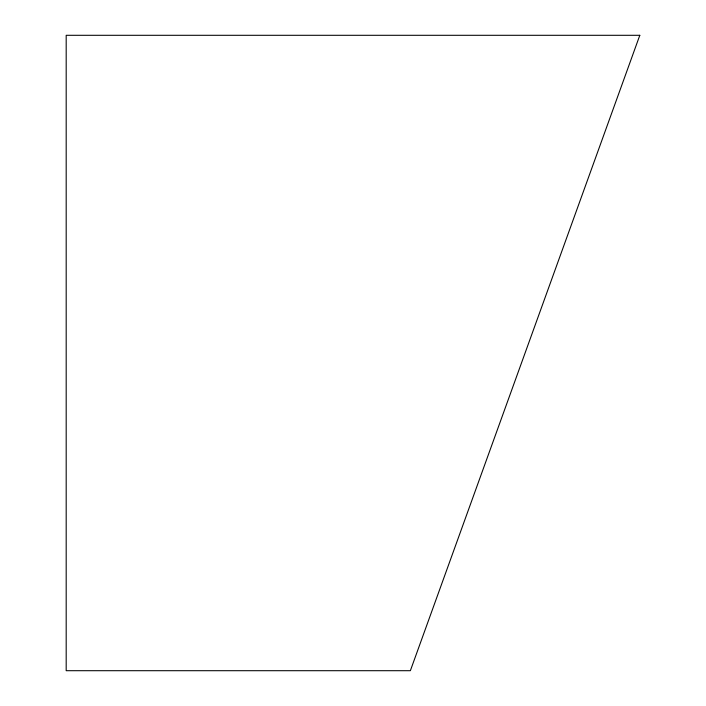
<?xml version="1.0" encoding="UTF-8"?>
<svg xmlns="http://www.w3.org/2000/svg" width="706" height="706" viewBox="0 0 706 706"><rect width="100%" height="100%" fill="white"/><g stroke="black" fill="none" stroke-linecap="round" stroke-linejoin="round"><path stroke-width="1.06" d="M639.812 35.3L410.362 670.7L66.188 670.7L66.188 35.3L639.812 35.3"/></g></svg>
